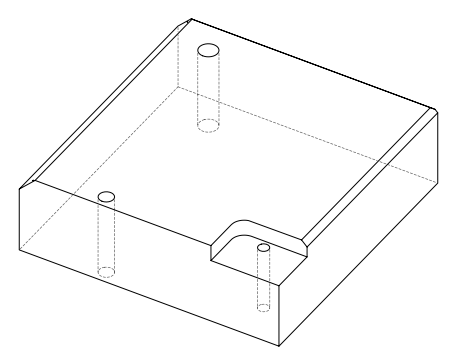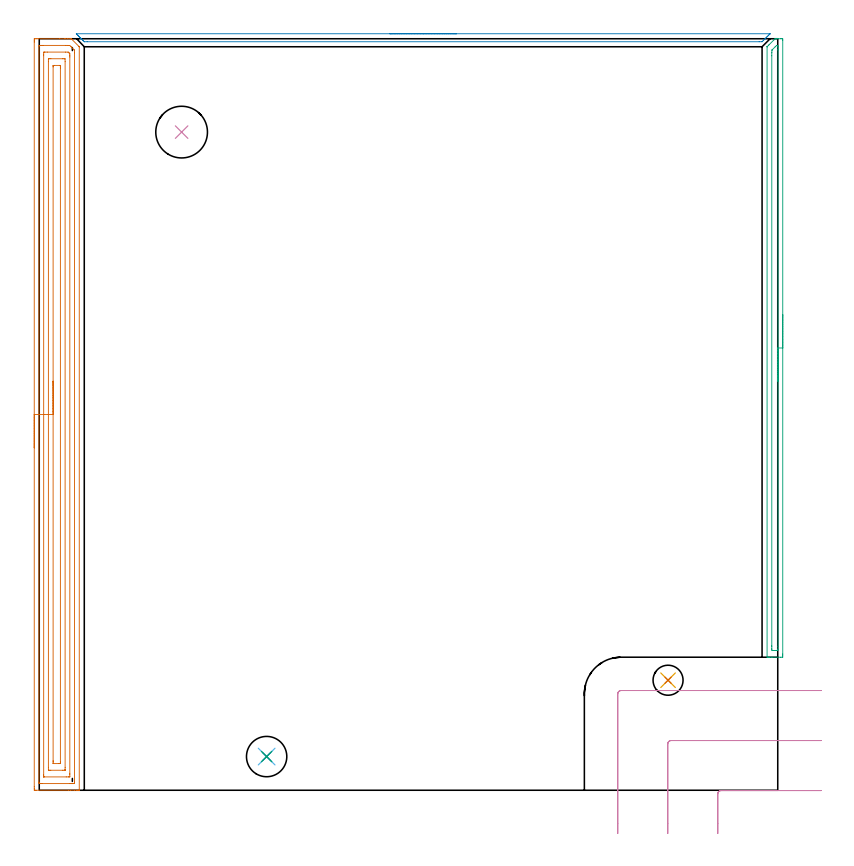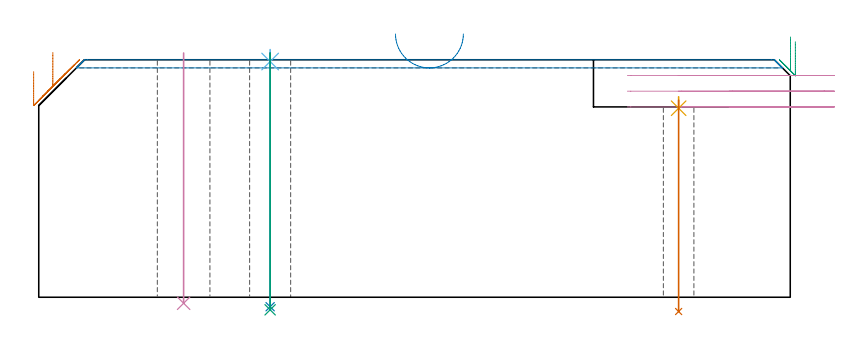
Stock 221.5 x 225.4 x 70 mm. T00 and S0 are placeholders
(PLAN: 10 operations, 6 tool changes, 16.9 min)
(1 AREA_MILL | FG_CHAMFER_SURFACE | UGT0205_001 | 9.29 min | 20541 mm3)
(2 AREA_MILL_1 | FG_CHAMFER_SURFACE_1 | UGT0205_001 | 1.8 min | 601 mm3)
(3 AREA_MILL_2 | FG_CHAMFER_SURFACE_2 | UGT0205_001 | 3.13 min | 2075 mm3)
(4 MILL_CORNER_NOTCH_RECTANGULAR | CORNER_NOTCH_RECTANGULAR | UGT0201_104 | Follow Part, ap 5, ae 75% | 1.51 min | 31776 mm3)
(5 SPOT_DRILL | STEP1HOLE | NXT0321_9005460120000 | 0.03 min | 0 mm3)
(6 SPOT_DRILL_1 | STEP1HOLE_1 | NXT0321_9005460120000 | 0.03 min | 0 mm3)
(7 DRILL_THROUGH_HOLE_INTO_CENTER | STEP1HOLE | UGT0301_485 | 0.25 min | 3562 mm3)
(8 DRILL_THROUGH_HOLE_INTO_CENTER_1 | STEP1HOLE_1 | NXT0301_042 | 0.3 min | 2762 mm3)
(9 DRILL_TO_ENLARGE_THROUGH_HOLE | STEP1HOLE_1 | NXT0301_092 | 0.3 min | 5277 mm3)
(10 INDEXABLE_INSERT_DRILL_THROUGH_HOLE_FROM_SOLID | STEP1HOLE_2 | NXT0302_002 | 0.3 min | 13196 mm3)
(TOOL UGT0205_001 | Chamfer Mill 20 x 3 x 45 deg. | D20 FL50 Z2)
(TOOL UGT0201_104 | End Mill 20 mm | D20 FL22 Z2)
(TOOL NXT0321_9005460120000 | NC Spot Drill, 142deg, 12mm, Carbide, Uncoated | D12 PA142 FL30 Z2)
(TOOL UGT0301_485 | Carbide Drill 9.0 mm | D9 PA118 FL81 Z2)
(TOOL NXT0301_042 | Carbide Drill 7.1mm [860.1-0710-057A1-MM 2214] | D7.1 PA140 FL85 Z2)
(TOOL NXT0301_092 | Carbide Drill 12.1mm [860.1-1210-061A1-MM 2214] | D12.1 PA140 FL77 Z2)
(TOOL NXT0302_002 | Index. Insert Drill 15.5mm [880-D1550L20-05] | D15.5 PA176 FL78 Z2)
(OP 1 AREA_MILL)
G17 G21 G94 G90
T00 M6
G54
G17 G0 G90 X-1.5 Y102.7 S1061 M3
G43 Z80. H0
Z66.5
G94 G1 Y102.738 Z65.628 F250.
Y102.852 Z64.763
Y103.041 Z63.912
Y103.303 Z63.08
Y103.637 Z62.274
Y104.04 Z61.5
Y104.508 Z60.764
Y105.04 Z60.072
Y105.629 Z59.429
Y106.272 Z58.84
Y106.964 Z58.308
Y107.7 Z57.84
Y108.474 Z57.437
Y109.28 Z57.103
Y110.112 Z56.841
Y110.963 Z56.652
Y111.828 Z56.538
Y112.7 Z56.5
Y224.433
X-1.499 Y224.785 Z56.501
X-1.494 Y225.32 Z56.503
X-1.492 Y225.392 Z56.506
X-0.963 Y225.396 Z57.034
X-0.352 Y225.4 Z57.645
X6.138 Z64.132
X7.579 Z65.575
X7.913 Z65.908
X8.581 Z66.581
X9.244 Z67.243
X9.355 Z67.354
X9.607 Y225.39 Z67.604
X9.688 Y225.312 Z67.686
X9.769 Y225.232 Z67.767
X9.852 Y225.149 Z67.849
X11.907 Y223.094 Z69.905
X11.999 Y223.001 Z69.999
X12. Y222.999 Z70.
Y0.168
X11.997 Y0.01 Z69.988
X11.966 Y0.007 Z69.958
X11.596 Y0. Z69.595
X11.243 Z69.243
X10.575 Z68.57
X9.354 Z67.351
X8.8 Z66.795
X-0.963 Y0.001 Z57.034
X-1.193 Y0.003 Z56.805
X-1.492 Y0.008 Z56.506
X-1.494 Y0.08 Z56.503
X-1.499 Y0.615 Z56.501
X-1.5 Y1.155 Z56.5
Y112.7
X-0.086 Z57.914
Y223.009
X-0.075 Y223.39 Z57.925
X0.416 Y223.398 Z58.416
X0.812 Y223.399 Z58.812
X1.301 Y223.4 Z59.301
X7.913 Y223.399 Z65.913
X8.404 Y223.397 Z66.404
X8.8 Y223.39 Z66.8
X9.172 Y223.366 Z67.172
X9.55 Y222.999 Z67.55
X9.688 Y222.862 Z67.688
X10.439 Y222.106 Z68.439
X10.575 Y221.963 Z68.575
X10.586 Y221.203 Z68.586
X10.585 Y2.391 Z68.585
X10.575 Y2.01 Z68.575
X10.084 Y2.002 Z68.084
X9.688 Y2.001 Z67.688
X9.199 Y2. Z67.199
X0.812 Y2.001 Z58.812
X0.32 Y2.003 Z58.32
X-0.075 Y2.01 Z57.925
X-0.085 Y2.401 Z57.915
X-0.086 Y2.411 Z57.914
Y112.7
X1.328 Z59.328
X1.329 Y220.32 Z59.329
X1.33 Y220.692 Z59.33
X1.333 Y221.213 Z59.333
X1.335 Y221.39 Z59.335
X1.517 Y221.397 Z59.517
X1.7 Y221.399 Z59.7
X2.401 Y221.4 Z60.401
X7.913 Y221.399 Z65.913
X8.624 Y221.39 Z66.624
X8.711 Y221.378 Z66.711
X8.8 Y221.296 Z66.8
X8.887 Y221.213 Z66.887
X8.976 Y221.121 Z66.976
X9.152 Y220.937 Z67.152
X9.164 Y220.846 Z67.164
X9.169 Y220.32 Z67.169
X9.171 Y219.947 Z67.171
Y5.08
X9.17 Y4.708 Z67.17
X9.167 Y4.187 Z67.167
X9.164 Y4.01 Z67.164
X8.983 Y4.003 Z66.983
X8.8 Y4.001 Z66.8
X8.098 Y4. Z66.098
X1.514 Y4.001 Z59.514
X1.39 Y4.004 Z59.39
X1.346 Y4.009 Z59.346
X1.334 Y4.013 Z59.334
X1.333 Y4.019 Z59.333
X1.33 Y4.063 Z59.33
X1.329 Y4.187 Z59.329
X1.328 Y4.561 Z59.328
Y112.7
X2.743 Z60.743
Y218.534
X2.747 Y219.266 Z60.747
X2.75 Y219.373 Z60.75
X2.754 Y219.391 Z60.754
X2.776 Y219.393 Z60.776
X2.829 Y219.397 Z60.829
X3.044 Y219.399 Z61.044
X3.475 Y219.4 Z61.475
X7.052 Z65.052
X7.464 Y219.394 Z65.464
X7.67 Y219.39 Z65.67
X7.75 Y219.375 Z65.75
X7.757 Y218.534 Z65.757
Y6.866
X7.753 Y6.134 Z65.753
X7.75 Y6.027 Z65.75
X7.746 Y6.009 Z65.746
X7.724 Y6.007 Z65.724
X7.671 Y6.003 Z65.671
X7.456 Y6.001 Z65.456
X7.025 Y6. Z65.025
X3.448 Z61.448
X3.036 Y6.006 Z61.036
X2.83 Y6.01 Z60.83
X2.749 Y6.025 Z60.749
X2.743 Y6.866 Z60.743
Y112.7
X4.157 Z62.157
Y216.954
X4.158 Y217.161 Z62.158
X4.162 Y217.299 Z62.162
X4.167 Y217.39 Z62.167
X4.201 Y217.394 Z62.201
X4.362 Y217.398 Z62.362
X4.601 Y217.4 Z62.601
X6.23 Z64.23
X6.287 Y217.399 Z64.287
X6.319 Y217.395 Z64.319
X6.331 Y217.391 Z64.331
X6.336 Y217.366 Z64.336
X6.342 Y216.954 Z64.342
X6.343 Y216.747 Z64.343
Y216.541
Y8.446
X6.342 Y8.239 Z64.342
X6.338 Y8.101 Z64.338
X6.333 Y8.01 Z64.333
X6.299 Y8.006 Z64.299
X6.138 Y8.002 Z64.138
X5.898 Y8. Z63.898
X4.27 Z62.27
X4.213 Y8.001 Z62.213
X4.181 Y8.005 Z62.181
X4.169 Y8.009 Z62.169
X4.164 Y8.034 Z62.164
X4.158 Y8.446 Z62.158
X4.157 Y8.653 Z62.157
Y8.859
Y112.7
Y113.572 Z62.195
Y114.436 Z62.309
Y115.288 Z62.498
Y116.12 Z62.76
Y116.926 Z63.094
Y117.7 Z63.497
Y118.436 Z63.965
Y119.128 Z64.496
Y119.771 Z65.086
Y120.36 Z65.729
Y120.891 Z66.421
Y121.36 Z67.157
Y121.763 Z67.931
Y122.097 Z68.737
Y122.359 Z69.569
Y122.548 Z70.42
Y122.662 Z71.285
Y122.7 Z72.157
G0 Z80.
M5
M2
(OP 2 AREA_MILL_1)
G17 G21 G94 G90
T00 M6
G54
G17 G0 G90 X105.15 Y226.9 S1061 M3
G43 Z80. H0
Z77.6
G94 G1 X105.188 Z76.728 F250.
X105.302 Z75.864
X105.491 Z75.012
X105.753 Z74.18
X106.087 Z73.374
X106.49 Z72.6
X106.959 Z71.864
X107.49 Z71.172
X108.079 Z70.529
X108.722 Z69.94
X109.414 Z69.409
X110.15 Z68.94
X110.924 Z68.537
X111.73 Z68.203
X112.562 Z67.941
X113.414 Z67.752
X114.278 Z67.638
X115.15 Z67.6
X219.198 Y226.899 Z67.599
Y226.897 Z67.601
X218.796 Y226.496 Z68.004
X218.603 Y226.302 Z68.196
X218.439 Y226.136 Z68.358
X218.279 Y225.978 Z68.52
X218.157 Y225.856 Z68.642
X218.002 Y225.7 Z68.795
X217.852 Y225.551 Z68.947
X217.711 Y225.41 Z69.088
X217.566 Y225.264 Z69.232
X217.424 Y225.123 Z69.374
X217.265 Y224.964 Z69.533
X217.129 Y224.827 Z69.669
X216.819 Y224.522 Z69.978
X216.8 Y224.507 Z69.993
X215.927 Y224.5 Z70.
X14.372
X13.567 Y224.505 Z69.995
X13.5 Y224.507 Z69.993
X13.481 Y224.522 Z69.978
X13.171 Y224.827 Z69.669
X13.035 Y224.964 Z69.533
X12.875 Y225.123 Z69.374
X12.734 Y225.264 Z69.232
X12.589 Y225.41 Z69.088
X12.448 Y225.551 Z68.947
X12.298 Y225.7 Z68.795
X12.143 Y225.856 Z68.642
X12.021 Y225.978 Z68.52
X11.861 Y226.136 Z68.358
X11.697 Y226.302 Z68.196
X11.594 Y226.405 Z68.093
X11.251 Y226.748 Z67.75
X11.165 Y226.833 Z67.662
X11.11 Y226.889 Z67.603
X11.179 Y226.897 Z67.6
X11.214 Y226.899
X115.15 Y226.9
X116.022 Z67.638
X116.887 Z67.752
X117.738 Z67.941
X118.57 Z68.203
X119.376 Z68.537
X120.15 Z68.94
X120.886 Z69.409
X121.578 Z69.94
X122.221 Z70.529
X122.81 Z71.172
X123.342 Z71.864
X123.81 Z72.6
X124.213 Z73.374
X124.547 Z74.18
X124.809 Z75.012
X124.998 Z75.864
X125.112 Z76.728
X125.15 Z77.6
G0 Z80.
M5
M2
(OP 3 AREA_MILL_2)
G17 G21 G94 G90
T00 M6
G54
G17 G0 G90 X223. Y142.65 S1061 M3
G43 Z80. H0
Z75.3
G94 G1 Y142.612 Z74.428 F250.
Y142.498 Z73.564
Y142.309 Z72.712
Y142.047 Z71.88
Y141.713 Z71.074
Y141.31 Z70.3
Y140.842 Z69.564
Y140.31 Z68.872
Y139.721 Z68.229
Y139.078 Z67.64
Y138.386 Z67.108
Y137.65 Z66.64
Y136.876 Z66.237
Y136.07 Z65.903
Y135.238 Z65.641
Y134.386 Z65.452
Y133.522 Z65.338
Y132.65 Z65.3
Y40.853
X222.999 Y40.532 Z65.301
X222.994 Y39.965 Z65.303
X222.991 Y39.908 Z65.305
X222.43 Y39.9 Z65.866
X219.76 Z68.535
X219.024 Z69.275
X218.771 Z69.529
X218.35 Y39.907 Z69.942
X218.303 Y39.91 Z69.988
X218.3 Y40.085 Z70.
Y222.979
X218.303 Y222.997 Z69.995
X218.305 Y223.005 Z69.993
X218.328 Y223.028 Z69.971
X218.725 Y223.426 Z69.571
X218.87 Y223.571 Z69.429
X220.378 Y225.079 Z67.921
X220.515 Y225.215 Z67.783
X220.65 Y225.347 Z67.649
X220.696 Y225.39 Z67.601
X221.016 Y225.399 Z67.278
X221.386 Y225.4 Z66.914
X221.694 Z66.606
X222.43 Z65.866
X222.797 Z65.5
X222.991 Y225.398 Z65.305
X222.996 Y225.215 Z65.304
X223. Y224.929 Z65.3
Y132.65
X221.586 Z66.714
Y43.169
X221.582 Y42.321 Z66.718
X221.58 Y42.28 Z66.72
X221.54 Y41.91 Z66.76
X221.066 Y41.903 Z67.234
X220.65 Y41.902 Z67.65
X220.176 Y41.903 Z68.124
X219.76 Y41.91 Z68.54
X219.72 Y42.321 Z68.58
X219.717 Y42.364 Z68.583
X219.714 Y43.215 Z68.586
Y43.261
Y220.296
X219.716 Y221.191 Z68.584
X219.717 Y221.234 Z68.583
X219.76 Y221.998 Z68.54
X219.8 Y222.045 Z68.5
X219.836 Y222.085 Z68.464
X220.73 Y222.979 Z67.57
X221.142 Y223.38 Z67.158
X221.54 Y223.39 Z66.76
X221.58 Y222.979 Z66.72
X221.583 Y222.936 Z66.717
X221.586 Y222.085 Z66.714
Y222.039
Y132.65
Y131.778 Z66.752
Y130.914 Z66.866
Y130.062 Z67.055
Y129.23 Z67.317
Y128.424 Z67.651
Y127.65 Z68.054
Y126.914 Z68.523
Y126.222 Z69.054
Y125.579 Z69.643
Y124.99 Z70.286
Y124.458 Z70.978
Y123.99 Z71.714
Y123.587 Z72.488
Y123.253 Z73.294
Y122.991 Z74.126
Y122.802 Z74.978
Y122.688 Z75.843
Y122.65 Z76.714
G0 Z80.
M5
M2
(OP 4 MILL_CORNER_NOTCH_RECTANGULAR)
G17 G21 G94 G90
T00 M6
G54
G17 G0 G90 X234.5 Y-0.1 S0 M3
G43 Z80. H0
Z65.367
G94 G1 X231.5 F250.
X204.496 F500.
G3 X203.5 Y-1.096 R1.
G1 Y-10.
Y-13. F250.
G0 Z80.
X234.5 Y14.9
Z65.367
G1 X231.5
X189.496 F500.
G3 X188.5 Y13.904 R1.
G1 Y-10.
Y-13. F250.
G0 Z80.
X234.5 Y29.9
Z65.367
G1 X231.5
X174.5 F500.
G3 X173.5 Y28.9 R1.
G1 Y-10.
Y-13. F250.
G0 Z80.
X234.5 Y-0.1
Z60.733
G1 X231.5
X204.496 F500.
G3 X203.5 Y-1.096 R1.
G1 Y-10.
Y-13. F250.
G0 Z80.
X234.5 Y14.9
Z60.733
G1 X231.5
X189.496 F500.
G3 X188.5 Y13.904 R1.
G1 Y-10.
Y-13. F250.
G0 Z80.
X234.5 Y29.9
Z60.733
G1 X231.5
X174.5 F500.
G3 X173.5 Y28.9 R1.
G1 Y-10.
Y-13. F250.
G0 Z80.
X234.5 Y-0.1
Z56.1
G1 X231.5
X204.496 F500.
G3 X203.5 Y-1.096 R1.
G1 Y-10.
Y-13. F250.
G0 Z80.
X234.5 Y14.9
Z56.1
G1 X231.5
X189.496 F500.
G3 X188.5 Y13.904 R1.
G1 Y-10.
Y-13. F250.
G0 Z80.
X234.5 Y29.9
Z56.1
G1 X231.5
X174.5 F500.
G3 X173.5 Y28.9 R1.
G1 Y-10.
Y-13. F250.
G0 Z80.
M5
M2
(OP 5 SPOT_DRILL)
G17 G21 G94 G90
T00 M6
G54
G17 G0 G90 X188.6 Y33. S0 M3
G43 Z80. H0
G94 G81 G98 Z55.713 F250. R59.1
G80
M5
M2
(OP 6 SPOT_DRILL_1)
G17 G21 G94 G90
T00 M6
G54
G17 G0 G90 X68.2 Y10.1 S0 M3
G43 Z80. H0
G94 G81 G98 Z69.475 F250. R73.
G80
M5
M2
(OP 7 DRILL_THROUGH_HOLE_INTO_CENTER)
G17 G21 G94 G90
T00 M6
G54
G17 G0 G90 X188.6 Y33. S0 M3
G43 Z80. H0
G94 G73 G98 Z-4.204 F250. Q8.615 R58.1
G80
M5
M2
(OP 8 DRILL_THROUGH_HOLE_INTO_CENTER_1)
G17 G21 G94 G90
T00 M6
G54
G17 G0 G90 X68.2 Y10.1 S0 M3
G43 Z80. H1
G94 G73 G98 Z-2.792 F250. Q6.617 R72.
G80
M5
M2
(OP 9 DRILL_TO_ENLARGE_THROUGH_HOLE)
G17 G21 G94 G90
T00 M6
G54
G17 G0 G90 X68.2 Y10.1 S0 M3
G43 Z80. H1
G94 G73 G98 Z-3.702 F250. Q10.529 R72.
G80
M5
M2
(OP 10 INDEXABLE_INSERT_DRILL_THROUGH_HOLE_FROM_SOLID)
G17 G21 G94 G90
T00 M6
G54
G17 G0 G90 X42.7 Y197.4 S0 M3
G43 Z80. H1
G94 G81 G98 Z-1.771 F250. R72.
G80
M5
M2
